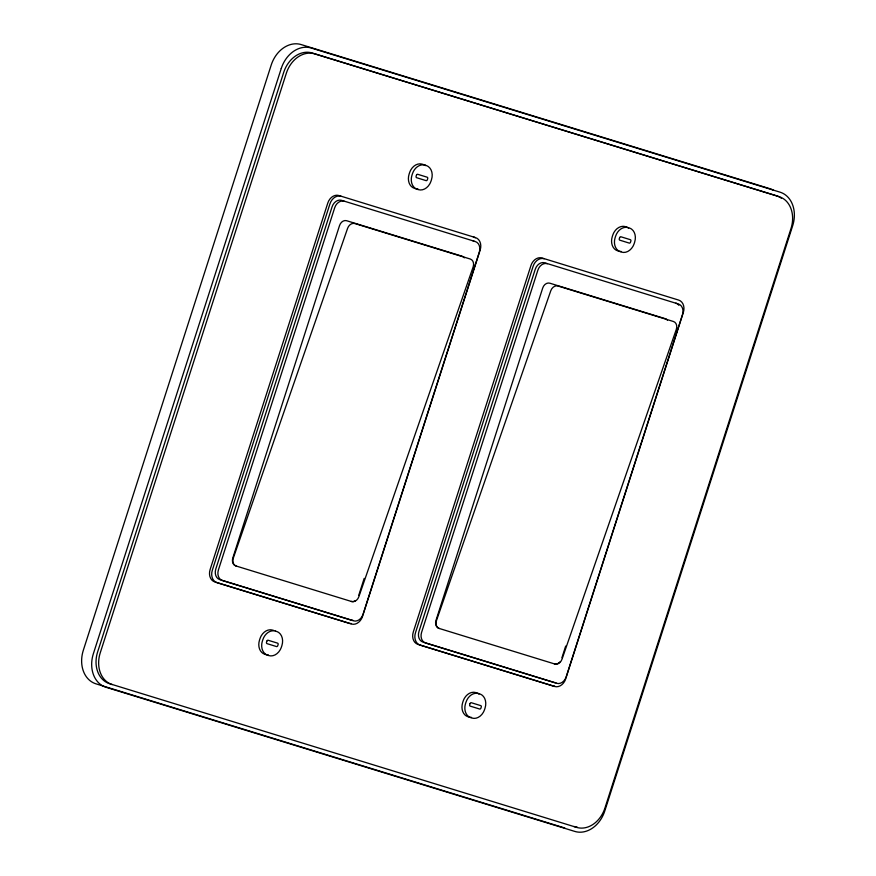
<?xml version="1.0" encoding="UTF-8"?>
<svg xmlns="http://www.w3.org/2000/svg" width="876" height="876" viewBox="0 0 876 876"><rect width="100%" height="100%" fill="white"/><g stroke="black" fill="none" stroke-linecap="round" stroke-linejoin="round"><path stroke-width="1.31" d="M358.766 595.275L364.186 578.39M561.932 657.745L565.688 646.061M564.768 827.984L95.944 683.827A28.35 22.272 -71.1 0 1 83.319 650.288L271.221 65.021A28.35 22.272 -71.1 0 1 301.191 44.577L770.015 188.734A28.35 22.272 -71.1 0 1 773.245 190.092M268.385 654.93A17.619 13.841 -71.1 0 1 264.815 654.262A11.935 9.384 -71.1 0 1 259.504 640.137A17.619 13.841 -71.1 0 1 261.201 635.867A11.935 9.384 -71.1 0 1 270.126 629.778A17.619 13.841 -71.1 0 1 273.695 630.457M417.983 188.986A17.619 13.841 -71.1 0 1 414.414 188.318A11.935 9.384 -71.1 0 1 409.103 174.193A17.619 13.841 -71.1 0 1 410.8 169.933A11.935 9.384 -71.1 0 1 419.724 163.845A17.619 13.841 -71.1 0 1 423.294 164.513A11.935 9.384 -71.1 0 1 425.484 165.619M355.426 600.64A6.712 5.278 -71.1 0 1 351.254 601.407M464.335 257.851A6.712 5.278 -71.1 0 0 462.09 256.219L346.633 220.719A6.712 5.278 -71.1 0 0 339.538 225.559L232.808 557.968A6.712 5.278 -71.1 0 0 235.797 565.907L351.605 601.527A6.712 5.267 -67.6 0 0 358.842 596.742L473.139 266.928A6.712 5.267 -67.6 0 0 470.292 259.033L354.835 223.533A6.712 5.267 -67.6 0 0 347.597 228.329L233.301 558.132A6.712 5.267 -67.6 0 0 236.148 566.027M352.754 620.186A8.957 7.03 -71.1 0 1 350.926 619.945L219.777 579.616A8.957 7.03 -71.1 0 1 215.792 569.028L332.092 206.78A8.957 7.03 -71.1 0 1 341.552 200.33L475.318 241.557A8.957 7.03 -71.1 0 1 479.303 252.146L363.003 614.383A8.957 7.03 -71.1 0 1 353.543 620.843L222.394 580.514A8.957 7.03 -71.1 0 1 218.409 569.926L334.709 207.689A8.957 7.03 -71.1 0 1 344.169 201.228M472.701 240.659A8.957 7.03 -71.1 0 1 474.343 241.48M351.418 623.548A10.446 8.213 -71.1 0 1 349.283 623.263L214.773 581.905A10.446 8.213 -71.1 0 1 210.12 569.542L327.788 203.046A10.446 8.213 -71.1 0 1 338.826 195.512L475.526 237.615A10.446 8.213 -71.1 0 1 480.179 249.978L362.5 616.474A10.446 8.213 -71.1 0 1 351.462 624.008L216.952 582.649A10.446 8.213 -71.1 0 1 212.299 570.298L329.967 203.79A10.446 8.213 -71.1 0 1 341.016 196.257M473.336 236.87A10.446 8.213 -71.1 0 1 475.263 237.834M471.551 717.4A17.619 13.841 -71.1 0 1 467.981 716.732A11.935 9.384 -71.1 0 1 462.67 702.607A17.619 13.841 -71.1 0 1 464.379 698.336A11.935 9.384 -71.1 0 1 473.292 692.259A17.619 13.841 -71.1 0 1 476.862 692.927A11.935 9.384 -71.1 0 1 479.052 694.022M621.15 251.456A17.619 13.841 -71.1 0 1 617.58 250.788A11.935 9.384 -71.1 0 1 612.269 236.662A17.619 13.841 -71.1 0 1 613.966 232.403A11.935 9.384 -71.1 0 1 622.891 226.315A17.619 13.841 -71.1 0 1 626.46 226.983A11.935 9.384 -71.1 0 1 628.65 228.089M559.819 662.026A6.712 5.278 -71.1 0 1 554.42 663.877M667.501 320.32A6.712 5.278 -71.1 0 0 665.256 318.689L549.799 283.189A6.712 5.278 -71.1 0 0 542.704 288.029L435.974 620.438A6.712 5.278 -71.1 0 0 438.964 628.377L554.771 663.997A6.712 5.267 -67.6 0 0 562.009 659.212L676.305 329.398A6.712 5.267 -67.6 0 0 673.458 321.503L558.001 286.003A6.712 5.267 -67.6 0 0 550.763 290.799L436.467 620.613A6.712 5.267 -67.6 0 0 439.314 628.508M555.921 682.656A8.957 7.03 -71.1 0 1 554.092 682.415L422.944 642.086A8.957 7.03 -71.1 0 1 418.958 631.497L535.258 269.25A8.957 7.03 -71.1 0 1 544.719 262.8L678.484 304.027A8.957 7.03 -71.1 0 1 682.47 314.615L566.17 676.852A8.957 7.03 -71.1 0 1 556.709 683.313L425.561 642.984A8.957 7.03 -71.1 0 1 421.575 632.395L537.875 270.158A8.957 7.03 -71.1 0 1 547.336 263.698M675.867 303.129A8.957 7.03 -71.1 0 1 678.867 305.297M554.585 686.017A10.446 8.213 -71.1 0 1 552.449 685.733L417.94 644.375A10.446 8.213 -71.1 0 1 413.286 632.012L530.955 265.516A10.446 8.213 -71.1 0 1 541.992 257.982L678.692 300.096A10.446 8.213 -71.1 0 1 683.346 312.447L565.666 678.955A10.446 8.213 -71.1 0 1 554.628 686.477L420.119 645.119A10.446 8.213 -71.1 0 1 415.465 632.768L533.134 266.26A10.446 8.213 -71.1 0 1 544.182 258.727M577.196 827.13A26.86 21.101 -71.1 0 1 573.933 826.473M781.381 198.228A26.86 21.101 -71.1 0 0 776.443 195.753L312.097 52.976A26.86 21.101 -71.1 0 0 283.715 72.336L97.63 651.919A26.86 21.101 -71.1 0 0 109.599 683.696L576.561 827.371A26.86 21.101 -71.1 0 0 604.944 808.011L791.028 228.417A26.86 21.101 -71.1 0 0 779.06 196.651L314.725 53.874A26.86 21.101 -71.1 0 0 286.332 73.234L100.247 652.817A26.86 21.101 -71.1 0 0 112.216 684.594M281.262 68.459L93.36 653.726A28.35 22.272 -71.1 0 0 105.985 687.266L574.809 831.423A28.35 22.272 -71.1 0 0 604.779 810.979L792.681 225.712A28.35 22.272 -71.1 0 0 780.056 192.172L311.232 48.016A28.35 22.272 -71.1 0 0 281.262 68.459M266.884 641.112L266.523 642.25A1.194 0.942 -71.1 0 0 267.06 643.663L276.477 646.554A1.194 0.942 -71.1 0 0 277.736 645.7L278.097 644.561A1.194 0.942 -71.1 0 0 277.572 643.148L268.155 640.257A1.194 0.942 -71.1 0 0 266.884 641.112M416.483 175.178L416.122 176.306A1.194 0.942 -71.1 0 0 416.658 177.719L426.065 180.62A1.194 0.942 -71.1 0 0 427.335 179.755L427.696 178.616A1.194 0.942 -71.1 0 0 427.16 177.204L417.753 174.313A1.194 0.942 -71.1 0 0 416.483 175.178M470.062 703.581L469.689 704.72A1.194 0.942 -71.1 0 0 470.226 706.133L479.643 709.023A1.194 0.942 -71.1 0 0 480.902 708.169L481.263 707.031A1.194 0.942 -71.1 0 0 480.738 705.618L471.321 702.727A1.194 0.942 -71.1 0 0 470.062 703.581M619.65 237.648L619.288 238.776A1.194 0.942 -71.1 0 0 619.825 240.188L629.231 243.09A1.194 0.942 -71.1 0 0 630.501 242.225L630.862 241.086A1.194 0.942 -71.1 0 0 630.326 239.674L620.92 236.783A1.194 0.942 -71.1 0 0 619.65 237.648M275.458 631.103A11.935 9.384 -71.1 0 0 262.833 639.71A17.619 13.841 -71.1 0 0 261.738 644.167A11.935 9.384 -71.1 0 0 265.505 654.142A17.619 13.841 -71.1 0 0 268.822 655.587A11.935 9.384 -71.1 0 0 280.189 649.828A17.619 13.841 -71.1 0 0 281.897 645.568A11.935 9.384 -71.1 0 0 278.776 632.549A17.619 13.841 -71.1 0 0 275.458 631.103M425.046 165.159A11.935 9.384 -71.1 0 0 412.432 173.766A17.619 13.841 -71.1 0 0 411.337 178.222A11.935 9.384 -71.1 0 0 415.104 188.209A17.619 13.841 -71.1 0 0 418.421 189.654A11.935 9.384 -71.1 0 0 429.787 183.894A17.619 13.841 -71.1 0 0 431.496 179.624A11.935 9.384 -71.1 0 0 428.364 166.604A17.619 13.841 -71.1 0 0 425.046 165.159M478.625 693.573A11.935 9.384 -71.1 0 0 465.999 702.18A17.619 13.841 -71.1 0 0 464.904 706.636A11.935 9.384 -71.1 0 0 468.671 716.623A17.619 13.841 -71.1 0 0 471.989 718.068A11.935 9.384 -71.1 0 0 483.355 712.308A17.619 13.841 -71.1 0 0 485.063 708.038A11.935 9.384 -71.1 0 0 481.942 695.018A17.619 13.841 -71.1 0 0 478.625 693.573M628.212 227.629A11.935 9.384 -71.1 0 0 615.598 236.235A17.619 13.841 -71.1 0 0 614.503 240.692A11.935 9.384 -71.1 0 0 618.27 250.678A17.619 13.841 -71.1 0 0 621.588 252.124A11.935 9.384 -71.1 0 0 632.954 246.364A17.619 13.841 -71.1 0 0 634.662 242.094A11.935 9.384 -71.1 0 0 631.53 229.074A17.619 13.841 -71.1 0 0 628.212 227.629"/></g></svg>
